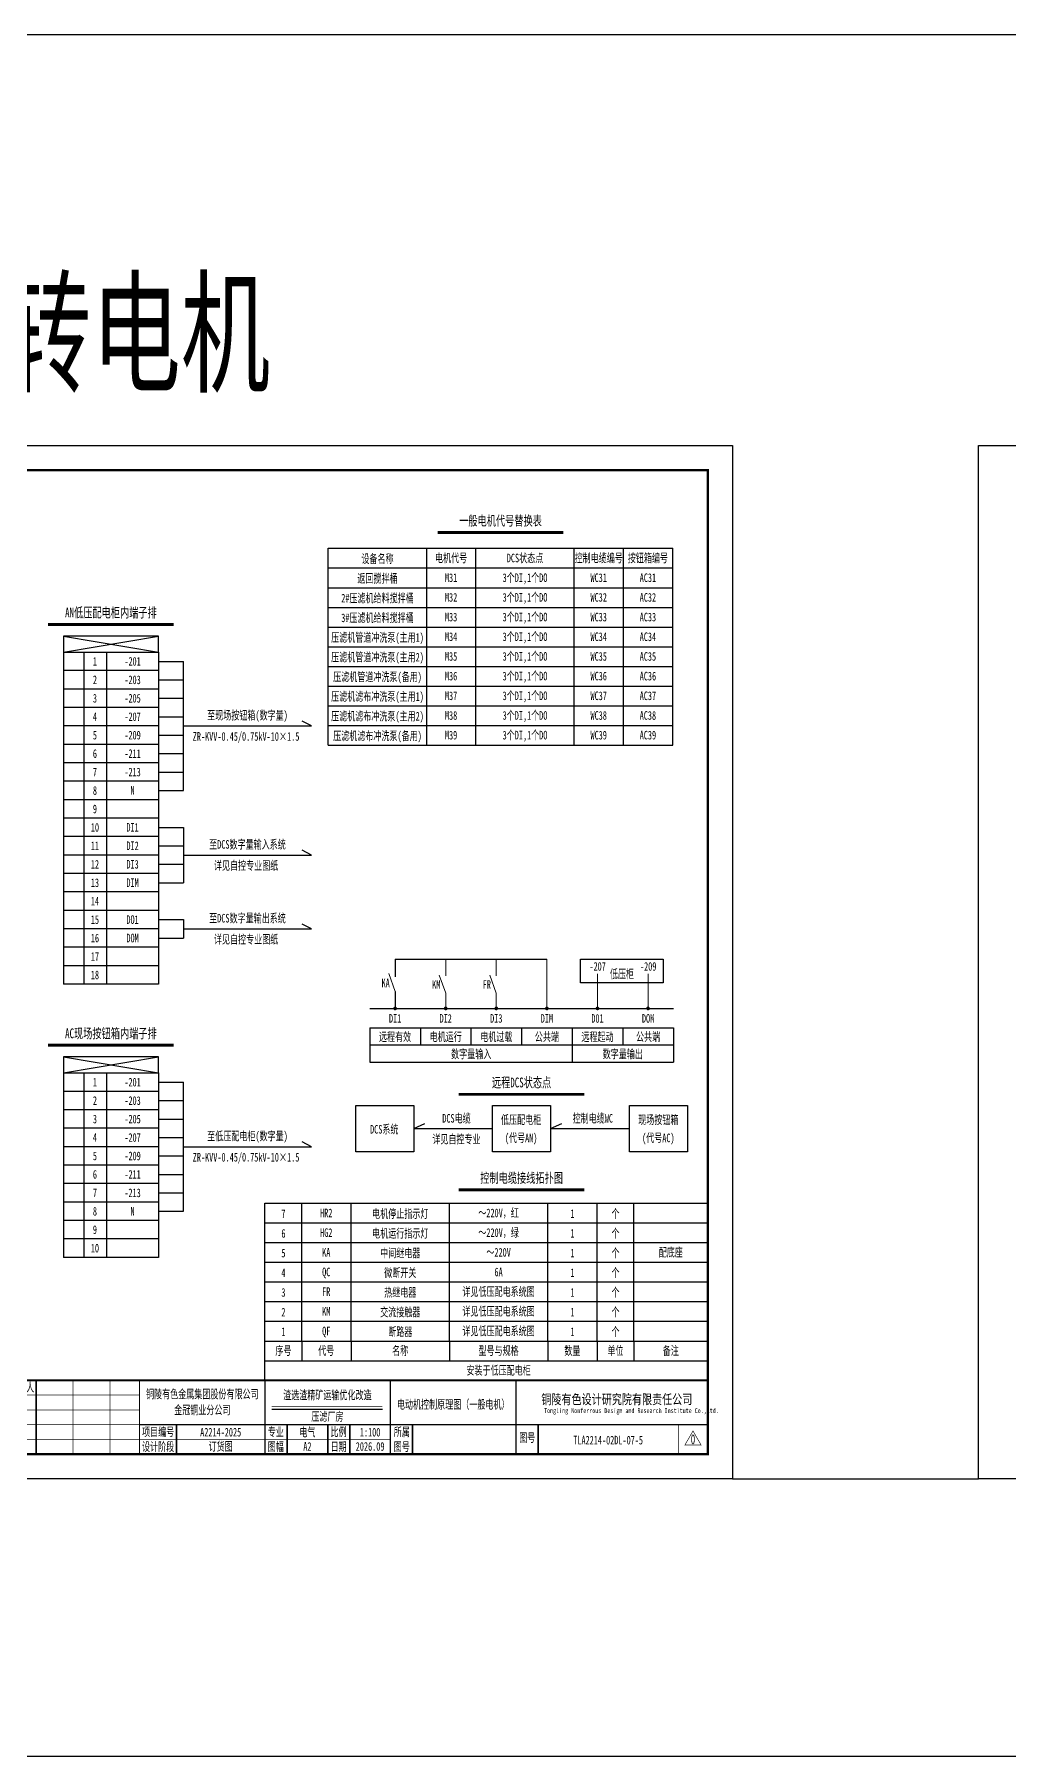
# Model space of a CAD drawing. Header units: millimetres. Extents: x 257344 to 1270023, y 272924 to 540726.
# Drawn here: x 1085439 to 1125034, y 272924 to 342924 of the extents above; entities that cross this region are included whole.
import ezdxf
from ezdxf.enums import TextEntityAlignment as Align

# ---------------------------------------------------------------- set-up
doc = ezdxf.new("R2010")
doc.units = ezdxf.units.MM
doc.linetypes.add('常规', pattern=[20, 10, 0, 10])
for name, color, linetype, lineweight in [('CAXA0层', 7, 'Continuous', 25), ('SW', 8, 'Continuous', 20), ('TEXT', 4, 'Continuous', 0)]:
    doc.layers.add(name, color=color, linetype=linetype, lineweight=lineweight)
for name, color, linetype in [('动力平面导线层', 3, '常规'), ('动力平面设备层', 1, 'Continuous'), ('图框', 7, 'Continuous'), ('标注-照明', 7, 'Continuous'), ('照明平面导线层', 3, 'Continuous'), ('照明平面设备层', 1, 'Continuous')]:
    doc.layers.add(name, color=color, linetype=linetype)
doc.styles.add('HZ', font='', dxfattribs={"width": 0.75})
doc.styles.add('标准', font='', dxfattribs={"width": 0.667})
doc.styles.get('HZ').set_extended_font_data('SimSun')
doc.styles.get('标准').set_extended_font_data('NSimSun')

# ---------------------------------------------------------------- blocks, each defined once
blk = doc.blocks.new('3')
at = {"layer": 'TEXT', "color": 7, "lineweight": 25, "style": 'HZ', "width": 0.75}
for s, height, p in [('铜陵有色设计研究院有限责任公司', 400, (221501, 249018)), ('Tongling Nonferrous Design and Research Institute Co.,Ltd.', 200, (221613, 248659))]:
    blk.add_text(s, height=height, dxfattribs=at).set_placement(p)
blk = doc.blocks.new('铜陵有色图签02')
at = {"layer": '图框', "linetype": 'Continuous', "lineweight": 50}
for p, q in [((-38401, 3003), (-38401, 1)), ((-29100, 3001), (-29100, 0))]:
    blk.add_line(p, q, dxfattribs=at)
at = {"layer": '图框', "color": 7, "linetype": 'Continuous', "lineweight": 25}
for p, q in [((-36201, 3010), (-36201, 9)), ((-34701, 3010), (-34701, 9)), ((-33401, 3017), (-33401, 16)), ((-31901, 3017), (-31901, 16)), ((-30601, 3017), (-30601, 16)), ((-29100, 1201), (-37501, 1201))]:
    blk.add_line(p, q, dxfattribs=at)
at = {"layer": '图框', "color": 7, "linetype": 'Continuous', "lineweight": 35}
for p, q in [((-27300, 3001), (-27300, 1)), ((-21600, 1197), (-21600, -3)), ((-17100, 1200), (-17100, 0)), ((-15450, 0), (-15450, 1200)), ((-14550, 1200), (-14550, 0)), ((-12000, 1201), (-12000, 1)), ((-6900, 1202), (-6900, 2))]:
    blk.add_line(p, q, dxfattribs=at)
at = {"layer": '图框', "lineweight": 25}
blk.add_line((-17723, 1830), (-13223, 1830), dxfattribs=at)
at = {"layer": '图框', "lineweight": 70, "const_width": 70}
blk.add_lwpolyline([(-17980, 3001), (0, 3001), (-38401, 3001)], dxfattribs=at)
at = {"layer": '图框', "color": 7, "linetype": 'Continuous', "lineweight": 25, "const_width": 25}
for points in [[(-37501, 3000), (-37501, 0)], [(-25800, 3001), (-25800, 1)], [(-24300, 3001), (-24300, 1)], [(-23100, 2401), (-37501, 2401)], [(-23100, 1801), (-37501, 1801)], [(-23100, 1201), (-29100, 1201)], [(-602, 943), (-932, 371), (-272, 371), (-602, 943)], [(-12900, 600), (-18000, 600), (-37501, 600)]]:
    blk.add_lwpolyline(points, dxfattribs=at)
at = {"layer": '图框', "linetype": 'Continuous', "lineweight": 50, "const_width": 50}
for points in [[(-23100, 3001), (-23100, 1)], [(-18000, 3000), (-18000, 0)]]:
    blk.add_lwpolyline(points, dxfattribs=at)
at = {"layer": '图框', "lineweight": 50, "const_width": 50}
for points in [[(-12900, 3001), (-12900, 1)], [(-7800, 3001), (-7800, 1)], [(0, 3000), (0, 0)], [(-23100, 1200), (0, 1200)]]:
    blk.add_lwpolyline(points, dxfattribs=at)
at = {"layer": '图框', "lineweight": 25, "const_width": 35}
blk.add_lwpolyline([(-17723, 1930), (-13223, 1930)], dxfattribs=at)
at = {"layer": '图框', "color": 7, "linetype": 'Continuous', "lineweight": 35, "const_width": 25}
blk.add_lwpolyline([(-1200, 1201), (-1200, 0)], dxfattribs=at)
at = {"layer": '图框', "linetype": 'Continuous', "lineweight": 70, "const_width": 70}
blk.add_lwpolyline([(-38401, 1), (0, 0)], dxfattribs=at)
at = {"layer": '图框', "lineweight": 25}
blk.add_blockref('3', (-228268, -246986), dxfattribs=at)
at = {"layer": 'TEXT', "color": 7, "lineweight": 25, "style": '标准', "width": 0.667}
for s, height, p in [('总  图', 300, (-36862, 2555)), ('建  筑', 300, (-34062, 2562)), ('热  工', 300, (-31262, 2562)), ('项目负责人', 350, (-28197, 2541)), ('会', 300, (-37942, 2054)), ('冶  炼', 300, (-36862, 1955)), ('化  工', 300, (-34062, 1962)), ('给排水', 300, (-31262, 1962)), ('审  定', 350, (-28197, 1941)), ('签', 300, (-37942, 1404)), ('选  矿', 300, (-36862, 1355)), ('暖  通', 300, (-34062, 1362)), ('自  控', 300, (-31262, 1362)), ('审  核', 350, (-28197, 1341)), ('栏', 300, (-37942, 754)), ('采  矿', 300, (-36862, 754)), ('机  械', 300, (-34062, 761)), ('电  气', 300, (-31262, 761)), ('校  对', 350, (-28197, 741)), ('项目编号', 350, (-22343, 730)), ('专业', 350, (-17559, 730)), ('比例', 350, (-15009, 730)), ('所属', 350, (-12438, 730)), ('图号', 350, (-7339, 495)), ('专  业', 300, (-36862, 170)), ('签  字', 300, (-35449, 170)), ('专  业', 300, (-34062, 177)), ('签  字', 300, (-32649, 177)), ('专  业', 300, (-31262, 177)), ('签  字', 300, (-29849, 177)), ('设  计', 350, (-28197, 139)), ('设计阶段', 350, (-22343, 130)), ('图幅', 350, (-17559, 130)), ('日期', 350, (-15009, 130)), ('图号', 350, (-12438, 130))]:
    blk.add_text(s, height=height, dxfattribs=at).set_placement(p, align=Align.CENTER)

msp = doc.modelspace()

# ---------------------------------------------------------------- linework, layer by layer
at = {"color": 2, "linetype": 'ByBlock', "lineweight": 25}
for p, q in [((1086613.4, 318467.3), (1090480.5, 317816.5)), ((1086613.4, 317816.5), (1090480.5, 318467.3)), ((1086613.4, 317816.5), (1086613.4, 304320)), ((1086613.4, 317816.5), (1090480.5, 317816.5)), ((1087449.3, 317816.5), (1087449.3, 304320)), ((1088368.8, 317816.5), (1088368.8, 304320)), ((1090480.5, 317816.5), (1090480.5, 304320)), ((1090480.5, 317066.7), (1086613.4, 317066.7)), ((1090480.5, 316316.9), (1086613.4, 316316.9)), ((1090480.5, 315567.1), (1086613.4, 315567.1)), ((1090480.5, 314817.3), (1086613.4, 314817.3)), ((1090480.5, 314067.5), (1086613.4, 314067.5)), ((1090480.5, 313317.7), (1086613.4, 313317.7)), ((1090480.5, 312567.9), (1086613.4, 312567.9)), ((1090480.5, 311818.1), (1086613.4, 311818.1)), ((1090480.5, 311068.3), (1086613.4, 311068.3)), ((1090480.5, 310318.5), (1086613.4, 310318.5)), ((1090480.5, 309568.7), (1086613.4, 309568.7)), ((1090480.5, 308818.9), (1086613.4, 308818.9)), ((1090480.5, 308069.1), (1086613.4, 308069.1)), ((1090480.5, 307319.2), (1086613.4, 307319.2)), ((1090480.5, 306569.4), (1086613.4, 306569.4)), ((1090480.5, 305819.6), (1086613.4, 305819.6)), ((1090480.5, 305069.8), (1086613.4, 305069.8)), ((1090480.5, 304320), (1086613.4, 304320))]:
    msp.add_line(p, q, dxfattribs=at)
at = {"color": 1, "linetype": 'ByBlock'}
for p, q in [((1090480.5, 317441.6), (1091499.4, 317441.6)), ((1091499.4, 312193), (1091499.4, 317441.6)), ((1090480.5, 316691.8), (1091499.4, 316691.8)), ((1090480.5, 315942), (1091499.4, 315942)), ((1090480.5, 315192.2), (1091499.4, 315192.2)), ((1090480.5, 314442.4), (1091499.4, 314442.4)), ((1091499.4, 314817.3), (1096700.7, 314817.3)), ((1090480.5, 313692.6), (1091499.4, 313692.6)), ((1090480.5, 312942.8), (1091499.4, 312942.8)), ((1090480.5, 312193), (1091499.4, 312193)), ((1090480.5, 310693.4), (1091499.4, 310693.4)), ((1090480.5, 309943.6), (1091499.4, 309943.6)), ((1091499.4, 309568.7), (1096700.7, 309568.7)), ((1090480.5, 309193.8), (1091499.4, 309193.8)), ((1090480.5, 308444), (1091499.4, 308444)), ((1090480.5, 306944.3), (1091499.4, 306944.3)), ((1090480.5, 306194.5), (1091499.4, 306194.5)), ((1091499.4, 306569.4), (1096700.7, 306569.4)), ((1090480.5, 300337.4), (1091499.4, 300337.4)), ((1091499.4, 295088.7), (1091499.4, 300337.4)), ((1090480.5, 299587.6), (1091499.4, 299587.6)), ((1090480.5, 298837.8), (1091499.4, 298837.8)), ((1090480.5, 298087.9), (1091499.4, 298087.9)), ((1091499.4, 297713), (1096700.7, 297713)), ((1090480.5, 297338.1), (1091499.4, 297338.1)), ((1090480.5, 296588.3), (1091499.4, 296588.3)), ((1090480.5, 295838.5), (1091499.4, 295838.5)), ((1090480.5, 295088.7), (1091499.4, 295088.7))]:
    msp.add_line(p, q, dxfattribs=at)
at = {"color": 3, "linetype": 'ByBlock', "lineweight": 25}
for p, q in [((1086613.4, 301363.1), (1090480.5, 300712.3)), ((1086613.4, 300712.3), (1090480.5, 301363.1)), ((1086613.4, 300712.3), (1086613.4, 293214.2)), ((1086613.4, 300712.3), (1090480.5, 300712.3)), ((1087449.3, 300712.3), (1087449.3, 293214.2)), ((1088368.8, 300712.3), (1088368.8, 293214.2)), ((1090480.5, 300712.3), (1090480.5, 293214.2)), ((1090480.5, 299962.5), (1086613.4, 299962.5)), ((1090480.5, 299212.7), (1086613.4, 299212.7)), ((1090480.5, 298462.9), (1086613.4, 298462.9)), ((1090480.5, 297713), (1086613.4, 297713)), ((1090480.5, 296963.2), (1086613.4, 296963.2)), ((1090480.5, 296213.4), (1086613.4, 296213.4)), ((1090480.5, 295463.6), (1086613.4, 295463.6)), ((1090480.5, 294713.8), (1086613.4, 294713.8)), ((1090480.5, 293964), (1086613.4, 293964)), ((1090480.5, 293214.2), (1086613.4, 293214.2))]:
    msp.add_line(p, q, dxfattribs=at)
at = {"color": 3}
msp.add_line((1113808.8, 284214.5), (1123808.8, 284214.5), dxfattribs=at)
msp.add_lwpolyline([(267543.6, 342923.7), (1270023.5, 342923.7), (1270023.5, 272923.7), (267543.6, 272923.7)], close=True, dxfattribs=at)
at = {"color": 2, "linetype": 'ByBlock', "lineweight": 25}
msp.add_lwpolyline([(1086613.4, 317816.5), (1090480.5, 317816.5), (1090480.5, 318467.3), (1086613.4, 318467.3)], close=True, dxfattribs=at)
at = {"color": 7, "linetype": 'ByBlock', "lineweight": 20, "const_width": 75}
for points in [[(1100060.8, 303333.3, 1), (1100135.8, 303333.3, 1)], [(1102117.3, 303333.3, 1), (1102192.3, 303333.3, 1)], [(1104173.8, 303333.3, 1), (1104248.8, 303333.3, 1)], [(1106230.3, 303333.3, 1), (1106305.3, 303333.3, 1)], [(1108286.8, 303333.3, 1), (1108361.8, 303333.3, 1)], [(1110343.3, 303333.3, 1), (1110418.3, 303333.3, 1)]]:
    msp.add_lwpolyline(points, format="xyb", close=True, dxfattribs=at)
at = {"color": 3, "linetype": 'ByBlock', "lineweight": 25}
msp.add_lwpolyline([(1086613.4, 300712.3), (1090480.5, 300712.3), (1090480.5, 301363.1), (1086613.4, 301363.1)], close=True, dxfattribs=at)
at = {"layer": 'CAXA0层', "color": 2, "linetype": 'ByBlock', "lineweight": 40}
for p, q in [((1101834, 322704.2), (1106932.2, 322704.2)), ((1085997.9, 318970.8), (1091096, 318970.8)), ((1102690.5, 299868.7), (1107788.7, 299868.7)), ((1102690.5, 295989.8), (1107788.7, 295989.8))]:
    msp.add_line(p, q, dxfattribs=at)
at = {"layer": 'CAXA0层', "color": 2, "linetype": 'ByBlock', "lineweight": 0}
for p, q in [((1101834, 322638.8), (1106932.2, 322638.8)), ((1085997.9, 318905.3), (1091096, 318905.3)), ((1102690.5, 299803.2), (1107788.7, 299803.2)), ((1102690.5, 295924.3), (1107788.7, 295924.3))]:
    msp.add_line(p, q, dxfattribs=at)
at = {"layer": 'CAXA0层', "color": 3, "linetype": 'ByBlock', "lineweight": 40}
msp.add_line((1085997.9, 301866.6), (1091096, 301866.6), dxfattribs=at)
at = {"layer": 'CAXA0层', "color": 3, "linetype": 'ByBlock', "lineweight": 0}
msp.add_line((1085997.9, 301801.1), (1091096, 301801.1), dxfattribs=at)
at = {"layer": 'SW', "color": 7, "linetype": 'ByBlock', "lineweight": 25}
for p, q in [((1097383.1, 314036.2), (1097383.1, 322036.2)), ((1101383.1, 314036.2), (1101383.1, 322036.2)), ((1107383.1, 314036.2), (1107383.1, 322036.2)), ((1109383.1, 314036.2), (1109383.1, 322036.2)), ((1111383.1, 314036.2), (1111383.1, 322036.2)), ((1099070.1, 302548.3), (1099070.1, 301151.9)), ((1099070.1, 302548.3), (1111409.1, 302548.3)), ((1101126.6, 302548.3), (1101126.6, 301850.1)), ((1103183.1, 302548.3), (1103183.1, 301850.1)), ((1105239.6, 302548.3), (1105239.6, 301850.1)), ((1107296.1, 302548.3), (1107296.1, 301151.9)), ((1109352.6, 302548.3), (1109352.6, 301850.1)), ((1111409.1, 302548.3), (1111409.1, 301151.9)), ((1099070.1, 301850.1), (1111409.1, 301850.1)), ((1099070.1, 301151.9), (1111409.1, 301151.9)), ((1094808.8, 295414.9), (1096308.8, 295414.9)), ((1094808.8, 294614.9), (1094808.8, 295414.9)), ((1096308.8, 295414.9), (1098308.8, 295414.9)), ((1096308.8, 294614.9), (1096308.8, 295414.9)), ((1098308.8, 295414.9), (1102308.8, 295414.9)), ((1098308.8, 294614.9), (1098308.8, 295414.9)), ((1102308.8, 295414.9), (1106308.8, 295414.9)), ((1102308.8, 294614.9), (1102308.8, 295414.9)), ((1106308.8, 295414.9), (1108308.8, 295414.9)), ((1106308.8, 294614.9), (1106308.8, 295414.9)), ((1108308.8, 295414.9), (1109808.8, 295414.9)), ((1108308.8, 294614.9), (1108308.8, 295414.9)), ((1109808.8, 295414.9), (1112808.8, 295414.9)), ((1109808.8, 294614.9), (1109808.8, 295414.9)), ((1094808.8, 294614.9), (1096308.8, 294614.9)), ((1094808.8, 293814.9), (1094808.8, 294614.9)), ((1096308.8, 294614.9), (1098308.8, 294614.9)), ((1096308.8, 293814.9), (1096308.8, 294614.9)), ((1098308.8, 294614.9), (1102308.8, 294614.9)), ((1098308.8, 293814.9), (1098308.8, 294614.9)), ((1102308.8, 294614.9), (1106308.8, 294614.9)), ((1102308.8, 293814.9), (1102308.8, 294614.9)), ((1106308.8, 294614.9), (1108308.8, 294614.9)), ((1106308.8, 293814.9), (1106308.8, 294614.9)), ((1108308.8, 294614.9), (1109808.8, 294614.9)), ((1108308.8, 293814.9), (1108308.8, 294614.9)), ((1109808.8, 294614.9), (1112808.8, 294614.9)), ((1109808.8, 293814.9), (1109808.8, 294614.9)), ((1094808.8, 293814.9), (1096308.8, 293814.9)), ((1094808.8, 293014.9), (1094808.8, 293814.9)), ((1096308.8, 293814.9), (1098308.8, 293814.9)), ((1096308.8, 293014.9), (1096308.8, 293814.9)), ((1098308.8, 293814.9), (1102308.8, 293814.9)), ((1098308.8, 293014.9), (1098308.8, 293814.9)), ((1102308.8, 293814.9), (1106308.8, 293814.9)), ((1102308.8, 293014.9), (1102308.8, 293814.9)), ((1106308.8, 293814.9), (1108308.8, 293814.9)), ((1106308.8, 293014.9), (1106308.8, 293814.9)), ((1108308.8, 293814.9), (1109808.8, 293814.9)), ((1108308.8, 293014.9), (1108308.8, 293814.9)), ((1109808.8, 293814.9), (1112808.8, 293814.9)), ((1109808.8, 293014.9), (1109808.8, 293814.9)), ((1094808.8, 293014.9), (1096308.8, 293014.9)), ((1094808.8, 292214.9), (1094808.8, 293014.9)), ((1096308.8, 293014.9), (1098308.8, 293014.9)), ((1096308.8, 292214.9), (1096308.8, 293014.9)), ((1098308.8, 293014.9), (1102308.8, 293014.9)), ((1098308.8, 292214.9), (1098308.8, 293014.9)), ((1102308.8, 293014.9), (1106308.8, 293014.9)), ((1102308.8, 292214.9), (1102308.8, 293014.9)), ((1106308.8, 293014.9), (1108308.8, 293014.9)), ((1106308.8, 292214.9), (1106308.8, 293014.9)), ((1108308.8, 293014.9), (1109808.8, 293014.9)), ((1108308.8, 292214.9), (1108308.8, 293014.9)), ((1109808.8, 293014.9), (1112808.8, 293014.9)), ((1109808.8, 292214.9), (1109808.8, 293014.9)), ((1094808.8, 292214.9), (1096308.8, 292214.9)), ((1094808.8, 291414.9), (1094808.8, 292214.9)), ((1096308.8, 292214.9), (1098308.8, 292214.9)), ((1096308.8, 291414.9), (1096308.8, 292214.9)), ((1098308.8, 292214.9), (1102308.8, 292214.9)), ((1098308.8, 291414.9), (1098308.8, 292214.9)), ((1102308.8, 292214.9), (1106308.8, 292214.9)), ((1102308.8, 291414.9), (1102308.8, 292214.9)), ((1106308.8, 292214.9), (1108308.8, 292214.9)), ((1106308.8, 291414.9), (1106308.8, 292214.9)), ((1108308.8, 292214.9), (1109808.8, 292214.9)), ((1108308.8, 291414.9), (1108308.8, 292214.9)), ((1109808.8, 292214.9), (1112808.8, 292214.9)), ((1109808.8, 291414.9), (1109808.8, 292214.9)), ((1094808.8, 291414.9), (1096308.8, 291414.9)), ((1094808.8, 290614.9), (1094808.8, 291414.9)), ((1096308.8, 291414.9), (1098308.8, 291414.9)), ((1096308.8, 290614.9), (1096308.8, 291414.9)), ((1098308.8, 291414.9), (1102308.8, 291414.9)), ((1098308.8, 290614.9), (1098308.8, 291414.9)), ((1102308.8, 291414.9), (1106308.8, 291414.9)), ((1102308.8, 290614.9), (1102308.8, 291414.9)), ((1106308.8, 291414.9), (1108308.8, 291414.9)), ((1106308.8, 290614.9), (1106308.8, 291414.9)), ((1108308.8, 291414.9), (1109808.8, 291414.9)), ((1108308.8, 290614.9), (1108308.8, 291414.9)), ((1109808.8, 291414.9), (1112808.8, 291414.9)), ((1109808.8, 290614.9), (1109808.8, 291414.9)), ((1094808.8, 290614.9), (1096308.8, 290614.9)), ((1094808.8, 289814.9), (1094808.8, 290614.9)), ((1096308.8, 290614.9), (1098308.8, 290614.9)), ((1096308.8, 289814.9), (1096308.8, 290614.9)), ((1098308.8, 290614.9), (1102308.8, 290614.9)), ((1098308.8, 289814.9), (1098308.8, 290614.9)), ((1102308.8, 290614.9), (1106308.8, 290614.9)), ((1102308.8, 289814.9), (1102308.8, 290614.9)), ((1106308.8, 290614.9), (1108308.8, 290614.9)), ((1106308.8, 289814.9), (1106308.8, 290614.9)), ((1108308.8, 290614.9), (1109808.8, 290614.9)), ((1108308.8, 289814.9), (1108308.8, 290614.9)), ((1109808.8, 290614.9), (1112808.8, 290614.9)), ((1109808.8, 289814.9), (1109808.8, 290614.9)), ((1094808.8, 289014.9), (1094808.8, 289814.9)), ((1094808.8, 289814.9), (1112808.8, 289814.9)), ((1096308.8, 289814.9), (1096308.8, 289014.9)), ((1098308.8, 289814.9), (1098308.8, 289014.9)), ((1102308.8, 289814.9), (1102308.8, 289014.9)), ((1106308.8, 289814.9), (1106308.8, 289014.9)), ((1108308.8, 289814.9), (1108308.8, 289014.9)), ((1109808.8, 289814.9), (1109808.8, 289014.9)), ((1094808.8, 289014.9), (1112808.8, 289014.9)), ((1094808.8, 288214.9), (1094808.8, 289014.9))]:
    msp.add_line(p, q, dxfattribs=at)
at = {"layer": '动力平面导线层', "color": 0, "linetype": 'ByBlock'}
for p, q in [((1097383.1, 322036.2), (1111383.1, 322036.2)), ((1103383.1, 314036.2), (1103383.1, 322036.2)), ((1097383.1, 321236.2), (1111383.1, 321236.2)), ((1097383.1, 320436.2), (1111383.1, 320436.2)), ((1097383.1, 319636.2), (1111383.1, 319636.2)), ((1097383.1, 318836.2), (1111383.1, 318836.2)), ((1097383.1, 318036.2), (1111383.1, 318036.2)), ((1097383.1, 317236.2), (1111383.1, 317236.2)), ((1097383.1, 316436.2), (1111383.1, 316436.2)), ((1097383.1, 315636.2), (1111383.1, 315636.2)), ((1097383.1, 314836.2), (1111383.1, 314836.2)), ((1097383.1, 314036.2), (1111383.1, 314036.2))]:
    msp.add_line(p, q, dxfattribs=at)
at = {"layer": '动力平面设备层', "color": 1, "linetype": 'ByBlock', "lineweight": -3, "ltscale": 100}
for p, q in [((1096700.7, 314817.3), (1096324.1, 315010.5)), ((1091499.4, 310693.4), (1091499.4, 308444)), ((1096700.7, 309568.7), (1096324.1, 309761.9)), ((1091499.4, 306944.3), (1091499.4, 306194.5)), ((1096700.7, 306569.4), (1096324.1, 306762.7)), ((1096700.7, 297713), (1096324.1, 297906.3))]:
    msp.add_line(p, q, dxfattribs=at)
at = {"layer": '动力平面设备层', "color": 3, "linetype": 'ByBlock', "lineweight": -3, "ltscale": 100}
for p, q in [((1107629.4, 305341), (1110988, 305341)), ((1107629.4, 304368.5), (1107629.4, 305341)), ((1110988, 305341), (1110988, 304368.5)), ((1110988, 304368.5), (1107629.4, 304368.5))]:
    msp.add_line(p, q, dxfattribs=at)
at = {"layer": '图框', "linetype": 'Continuous', "lineweight": 100, "const_width": 100}
msp.add_lwpolyline([(1056908.8, 285214.5), (1112808.8, 285214.5), (1112808.8, 325214.5), (1056908.8, 325214.5)], close=True, dxfattribs=at)
at = {"layer": '标注-照明', "linetype": 'ByBlock', "lineweight": 25, "ltscale": 100}
for p, q in [((1100098.3, 305341), (1100098.3, 304622.1)), ((1100098.3, 305341), (1106267.8, 305341)), ((1100098.3, 304018.6), (1100098.3, 303333.3)), ((1099070.1, 303333.3), (1111409.1, 303333.3)), ((1100855.1, 298447.7), (1101307.7, 298650.9)), ((1100855.1, 298447.7), (1104061.4, 298447.7)), ((1106417.8, 298447.7), (1106870.5, 298650.9)), ((1106417.8, 298447.7), (1109624.1, 298447.7))]:
    msp.add_line(p, q, dxfattribs=at)
for points in [[(1100855.1, 297501.8), (1098498.7, 297501.8), (1098498.7, 299393.6), (1100855.1, 299393.6)], [(1106417.8, 297501.8), (1104061.4, 297501.8), (1104061.4, 299393.6), (1106417.8, 299393.6)], [(1111980.5, 297501.8), (1109624.1, 297501.8), (1109624.1, 299393.6), (1111980.5, 299393.6)]]:
    msp.add_lwpolyline(points, close=True, dxfattribs=at)
at = {"layer": '照明平面导线层', "color": 0, "linetype": 'ByBlock', "lineweight": 20}
for p, q in [((1102154.8, 304656.5), (1102154.8, 305341)), ((1104211.3, 304656.5), (1104211.3, 305341)), ((1106267.8, 303333.3), (1106267.8, 305341)), ((1100098.3, 304018.6), (1099836.9, 304749.7)), ((1102154.8, 303954.8), (1101893.4, 304685.9)), ((1104211.3, 303954.8), (1103949.9, 304685.9)), ((1108324.3, 303333.3), (1108324.3, 304739.6)), ((1110380.8, 303333.3), (1110380.8, 304739.6)), ((1102154.8, 303333.3), (1102154.8, 303954.8)), ((1104211.3, 303333.3), (1104211.3, 303954.8))]:
    msp.add_line(p, q, dxfattribs=at)
at = {"layer": '照明平面设备层', "color": 0, "lineweight": -3, "ltscale": 100}
for points in [[(1054408.8, 326214.5), (1113808.8, 326214.5), (1113808.8, 284214.5), (1054408.8, 284214.5)], [(1123808.8, 326214.5), (1183208.8, 326214.5), (1183208.8, 284214.5), (1123808.8, 284214.5)]]:
    msp.add_lwpolyline(points, close=True, dxfattribs=at)

# ---------------------------------------------------------------- block references
at = {"layer": '图框', "lineweight": 25}
msp.add_blockref('铜陵有色图签02', (1112808.8, 285214.5), dxfattribs=at)

# ---------------------------------------------------------------- texts
at = {"layer": 'SW', "color": 4, "linetype": 'ByBlock', "lineweight": 25, "style": '标准', "width": 0.667}
for s, height, p in [('一般正转电机', 4000, (1084108.8, 328795.2)), ('DCS电缆', 350, (1102593.4, 298692.1)), ('低压配电柜', 350, (1105221.3, 298633.8)), ('控制电缆WC', 350, (1108134.6, 298692.1)), ('现场按钮箱', 350, (1110798.1, 298633.8)), ('DCS系统', 350, (1099658.6, 298245.6)), ('详见自控专业', 350, (1102593.4, 297843.4)), ('(代号AN)', 350, (1105221.3, 297895)), ('(代号AC)', 350, (1110798.1, 297895))]:
    msp.add_text(s, height=height, dxfattribs=at).set_placement(p, align=Align.CENTER)
at = {"layer": 'SW', "color": 2, "linetype": 'ByBlock', "lineweight": 25, "style": '标准', "width": 0.667}
for s, p in [('一般电机代号替换表', (1104382.9, 322959.3)), ('AN低压配电柜内端子排', (1088546.7, 319225.8)), ('远程DCS状态点', (1105239.4, 300123.7)), ('控制电缆接线拓扑图', (1105239.4, 296244.8))]:
    msp.add_text(s, height=400, dxfattribs=at).set_placement(p, align=Align.CENTER)
at = {"layer": 'SW', "color": 7, "linetype": 'ByBlock', "lineweight": 25, "style": '标准', "width": 0.667}
for s, p in [('设备名称', (1099383.1, 321436.2)), ('电机代号', (1102374.2, 321467.2)), ('DCS状态点', (1105379.2, 321467.2)), ('控制电缆编号', (1108374.2, 321467.2)), ('按钮箱编号', (1110374.2, 321467.2)), ('返回搅拌桶', (1099383.1, 320636.2)), ('M31', (1102374.2, 320667.2)), ('3个DI,1个DO', (1105379.2, 320667.2)), ('WC31', (1108374.2, 320667.2)), ('AC31', (1110374.2, 320667.2)), ('2#压滤机给料搅拌桶', (1099383.1, 319836.2)), ('M32', (1102374.2, 319867.2)), ('3个DI,1个DO', (1105379.2, 319867.2)), ('WC32', (1108374.2, 319867.2)), ('AC32', (1110374.2, 319867.2)), ('3#压滤机给料搅拌桶', (1099383.1, 319036.2)), ('M33', (1102374.2, 319067.2)), ('3个DI,1个DO', (1105379.2, 319067.2)), ('WC33', (1108374.2, 319067.2)), ('AC33', (1110374.2, 319067.2)), ('压滤机管道冲洗泵(主用1)', (1099383.1, 318236.2)), ('M34', (1102374.2, 318267.2)), ('3个DI,1个DO', (1105379.2, 318267.2)), ('WC34', (1108374.2, 318267.2)), ('AC34', (1110374.2, 318267.2)), ('压滤机管道冲洗泵(主用2)', (1099383.1, 317436.2)), ('M35', (1102374.2, 317467.2)), ('3个DI,1个DO', (1105379.2, 317467.2)), ('WC35', (1108374.2, 317467.2)), ('AC35', (1110374.2, 317467.2)), ('1', (1087897.6, 317266.7)), ('-201', (1089426.9, 317266.7)), ('2', (1087897.6, 316516.9)), ('-203', (1089426.9, 316516.9)), ('压滤机管道冲洗泵(备用)', (1099383.1, 316636.2)), ('M36', (1102374.2, 316667.2)), ('3个DI,1个DO', (1105379.2, 316667.2)), ('WC36', (1108374.2, 316667.2)), ('AC36', (1110374.2, 316667.2)), ('3', (1087897.6, 315767.1)), ('-205', (1089426.9, 315767.1)), ('压滤机滤布冲洗泵(主用1)', (1099383.1, 315836.2)), ('M37', (1102374.2, 315867.2)), ('3个DI,1个DO', (1105379.2, 315867.2)), ('WC37', (1108374.2, 315867.2)), ('AC37', (1110374.2, 315867.2)), ('4', (1087897.6, 315017.3)), ('-207', (1089426.9, 315017.3)), ('至现场按钮箱(数字量)', (1094098.6, 315074.5)), ('压滤机滤布冲洗泵(主用2)', (1099383.1, 315036.2)), ('M38', (1102374.2, 315067.2)), ('3个DI,1个DO', (1105379.2, 315067.2)), ('WC38', (1108374.2, 315067.2)), ('AC38', (1110374.2, 315067.2)), ('5', (1087897.6, 314267.5)), ('-209', (1089426.9, 314267.5)), ('ZR-KVV-0.45/0.75kV-10×1.5', (1094041.7, 314214.5)), ('压滤机滤布冲洗泵(备用)', (1099383.1, 314236.2)), ('M39', (1102374.2, 314267.2)), ('3个DI,1个DO', (1105379.2, 314267.2)), ('WC39', (1108374.2, 314267.2)), ('AC39', (1110374.2, 314267.2)), ('6', (1087897.6, 313517.7)), ('-211', (1089426.9, 313517.7)), ('7', (1087897.6, 312767.9)), ('-213', (1089426.9, 312767.9)), ('8', (1087897.6, 312018.1)), ('N', (1089426.9, 312018.1)), ('9', (1087897.6, 311268.3)), ('10', (1087897.6, 310518.5)), ('DI1', (1089426.9, 310518.5)), ('11', (1087897.6, 309768.7)), ('DI2', (1089426.9, 309768.7)), ('至DCS数字量输入系统', (1094098.6, 309825.9)), ('12', (1087897.6, 309018.9)), ('DI3', (1089426.9, 309018.9)), ('详见自控专业图纸', (1094041.7, 308965.9)), ('13', (1087897.6, 308269.1)), ('DIM', (1089426.9, 308269.1)), ('14', (1087897.6, 307519.2)), ('15', (1087897.6, 306769.4)), ('DO1', (1089426.9, 306769.4)), ('至DCS数字量输出系统', (1094098.6, 306826.7)), ('16', (1087897.6, 306019.6)), ('DOM', (1089426.9, 306019.6)), ('详见自控专业图纸', (1094041.7, 305966.7)), ('17', (1087897.6, 305269.8)), ('-207', (1108330, 304866.6)), ('-209', (1110386.5, 304866.6)), ('18', (1087897.6, 304520)), ('低压柜', (1109318.7, 304560.7)), ('DI1', (1100098.9, 302752.8)), ('DI2', (1102155.4, 302752.8)), ('DI3', (1104211.9, 302752.8)), ('DIM', (1106268.4, 302752.8)), ('D01', (1108324.9, 302752.8)), ('DOM', (1110381.4, 302752.8)), ('远程有效', (1100098.9, 302004.3)), ('电机运行', (1102155.4, 302004.3)), ('电机过载', (1104211.9, 302004.3)), ('公共端', (1106268.4, 302004.3)), ('远程起动', (1108324.9, 302004.3)), ('公共端', (1110381.4, 302004.3)), ('数字量输入', (1103191.7, 301306.2)), ('数字量输出', (1109352.6, 301306.2)), ('1', (1087897.6, 300162.5)), ('-201', (1089426.9, 300162.5)), ('2', (1087897.6, 299412.7)), ('-203', (1089426.9, 299412.7)), ('3', (1087897.6, 298662.9)), ('-205', (1089426.9, 298662.9)), ('4', (1087897.6, 297913)), ('-207', (1089426.9, 297913)), ('至低压配电柜(数字量)', (1094098.6, 297970.3)), ('5', (1087897.6, 297163.2)), ('-209', (1089426.9, 297163.2)), ('ZR-KVV-0.45/0.75kV-10×1.5', (1094041.7, 297110.3)), ('6', (1087897.6, 296413.4)), ('-211', (1089426.9, 296413.4)), ('7', (1087897.6, 295663.6)), ('-213', (1089426.9, 295663.6)), ('8', (1087897.6, 294913.8)), ('N', (1089426.9, 294913.8)), ('7', (1095558.8, 294814.9)), ('HR2', (1097299.9, 294845.8)), ('电机停止指示灯', (1100308.8, 294814.9)), ('～220V，红', (1104304.9, 294845.8)), ('1', (1107308.8, 294814.9)), ('个', (1109058.8, 294814.9)), ('9', (1087897.6, 294164)), ('6', (1095558.8, 294014.9)), ('HG2', (1097299.9, 294045.8)), ('电机运行指示灯', (1100308.8, 294014.9)), ('～220V，绿', (1104304.9, 294045.8)), ('1', (1107308.8, 294014.9)), ('个', (1109058.8, 294014.9)), ('10', (1087897.6, 293414.2)), ('5', (1095558.8, 293214.9)), ('KA', (1097299.9, 293245.8)), ('中间继电器', (1100308.8, 293214.9)), ('～220V', (1104304.9, 293245.8)), ('1', (1107308.8, 293214.9)), ('个', (1109058.8, 293214.9)), ('配底座', (1111304.9, 293245.8)), ('4', (1095558.8, 292414.9)), ('QC', (1097299.9, 292445.8)), ('微断开关', (1100308.8, 292414.9)), ('6A', (1104304.9, 292445.8)), ('1', (1107308.8, 292414.9)), ('个', (1109058.8, 292414.9)), ('3', (1095558.8, 291614.9)), ('FR', (1097299.9, 291645.8)), ('热继电器', (1100308.8, 291614.9)), ('详见低压配电系统图', (1104304.9, 291645.8)), ('1', (1107308.8, 291614.9)), ('个', (1109058.8, 291614.9)), ('交流接触器', (1100308.8, 290814.9)), ('详见低压配电系统图', (1104304.9, 290845.8)), ('个', (1109058.8, 290814.9)), ('2', (1095558.8, 290814.9)), ('KM', (1097299.9, 290845.8)), ('1', (1107308.8, 290814.9)), ('1', (1095558.8, 290014.9)), ('QF', (1097299.9, 290045.8)), ('断路器', (1100308.8, 290014.9)), ('详见低压配电系统图', (1104304.9, 290045.8)), ('1', (1107308.8, 290014.9)), ('个', (1109058.8, 290014.9)), ('序号', (1095556.9, 289245.8)), ('代号', (1097299.9, 289245.8)), ('名称', (1100304.9, 289245.8)), ('型号与规格', (1104304.9, 289245.8)), ('数量', (1107304.9, 289245.8)), ('单位', (1109054.9, 289245.8)), ('备注', (1111304.9, 289245.8)), ('安装于低压配电柜', (1104304.9, 288445.8))]:
    msp.add_text(s, height=350, dxfattribs=at).set_placement(p, align=Align.CENTER)
for s, p in [('KA', (1099881.4, 304371)), ('KM', (1101937.9, 304307.2)), ('FR', (1103994.4, 304307.2))]:
    msp.add_text(s, height=350, dxfattribs=at).set_placement(p, align=Align.MIDDLE_RIGHT)
at = {"layer": 'SW', "color": 3, "linetype": 'ByBlock', "lineweight": 25, "style": '标准', "width": 0.667}
msp.add_text('AC现场按钮箱内端子排', height=400, dxfattribs=at).set_placement((1088546.7, 302121.6), align=Align.CENTER)
at = {"layer": 'SW', "color": 4, "linetype": 'Continuous', "lineweight": 25, "style": '标准', "width": 0.667}
for s, height, p in [('铜陵有色金属集团股份有限公司', 350, (1092262.7, 287482.6)), ('渣选渣精矿运输优化改造', 350, (1097345.6, 287445.5)), ('金冠铜业分公司', 350, (1092262.7, 286834.9)), ('电动机控制原理图（一般电机）', 350, (1102459.7, 287061.4)), ('电气', 350, (1096533, 285934.2)), ('压滤厂房', 350, (1097345.6, 286568.8)), ('A2214-2025', 350, (1093008.2, 285934.2)), ('A2', 350, (1096533, 285354.5)), ('2026.09', 350, (1099083, 285354.5)), ('1:100', 350, (1099083, 285934.2)), ('TLA2214-02DL-07-5', 350, (1108758.1, 285611)), ('0', 400, (1112206.6, 285622.4))]:
    msp.add_text(s, height=height, dxfattribs=at).set_placement(p, align=Align.CENTER)
at = {"layer": 'SW', "color": 1, "linetype": 'Continuous', "lineweight": 25, "style": '标准', "width": 0.667}
msp.add_text('订货图', height=350, dxfattribs=at).set_placement((1093008.2, 285354.5), align=Align.CENTER)

doc.saveas('drawing.dxf')
